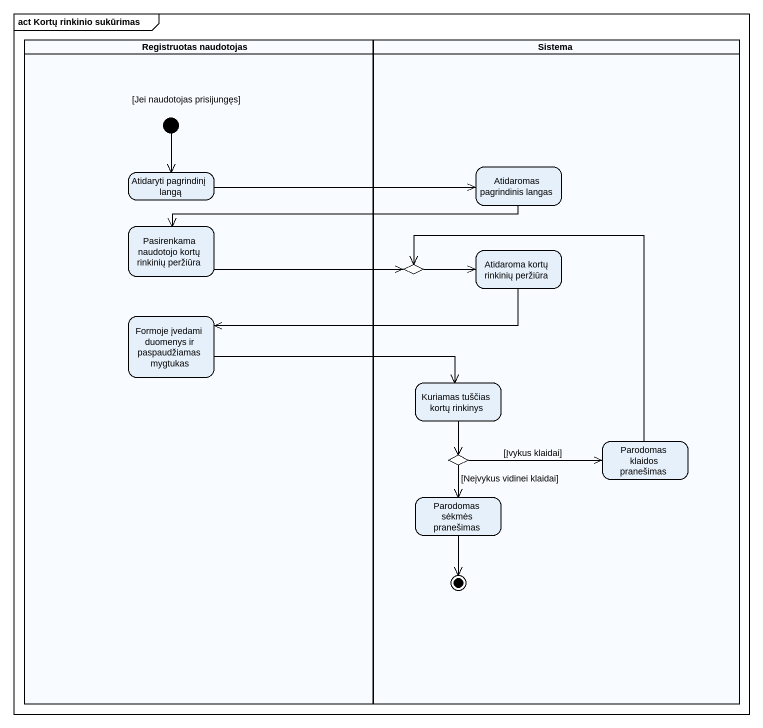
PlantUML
@startuml
mainframe act Kortų rinkinio sukūrimas
hide empty description
state "Registruotas naudotojas" as Registruotas_naudotojas <<partition>> {
  state "[Jei naudotojas prisijungęs]" as Jei_naudotojas_prisijungęs <<start>>
  state "Atidaryti pagrindinį langą" as Atidaryti_pagrindinį_langą
  state "Pasirenkama naudotojo kortų rinkinių peržiūra" as Pasirenkama_naudotojo_kortų
  state "Formoje įvedami duomenys ir paspaudžiamas mygtukas" as Formoje_įvedami_duomenys_ir
}
state Sistema <<partition>> {
  state "Atidaromas pagrindinis langas" as Atidaromas_pagrindinis
  state choice1 <<choice>>
  state "Atidaroma kortų rinkinių peržiūra" as Atidaroma_kortų_rinkinių
  state "Kuriamas tuščias kortų rinkinys" as Kuriamas_tuščias_kortų
  state choice2 <<choice>>
  state "Parodomas klaidos pranešimas" as Parodomas_klaidos_pranešimas
  state "Parodomas sėkmės pranešimas" as Parodomas_sėkmės_pranešimas
  Parodomas_sėkmės_pranešimas --> [*]
}
Jei_naudotojas_prisijungęs --> Atidaryti_pagrindinį_langą
Atidaryti_pagrindinį_langą -right-> Atidaromas_pagrindinis
Atidaromas_pagrindinis -left-> Pasirenkama_naudotojo_kortų
Pasirenkama_naudotojo_kortų -right-> choice1
choice1 -right-> Atidaroma_kortų_rinkinių
Atidaroma_kortų_rinkinių -left-> Formoje_įvedami_duomenys_ir
Formoje_įvedami_duomenys_ir -right-> Kuriamas_tuščias_kortų
Kuriamas_tuščias_kortų --> choice2
choice2 -right-> Parodomas_klaidos_pranešimas : [Įvykus klaidai]
choice2 --> Parodomas_sėkmės_pranešimas : [Neįvykus vidinei klaidai]
Parodomas_klaidos_pranešimas -up-> choice1
@enduml
